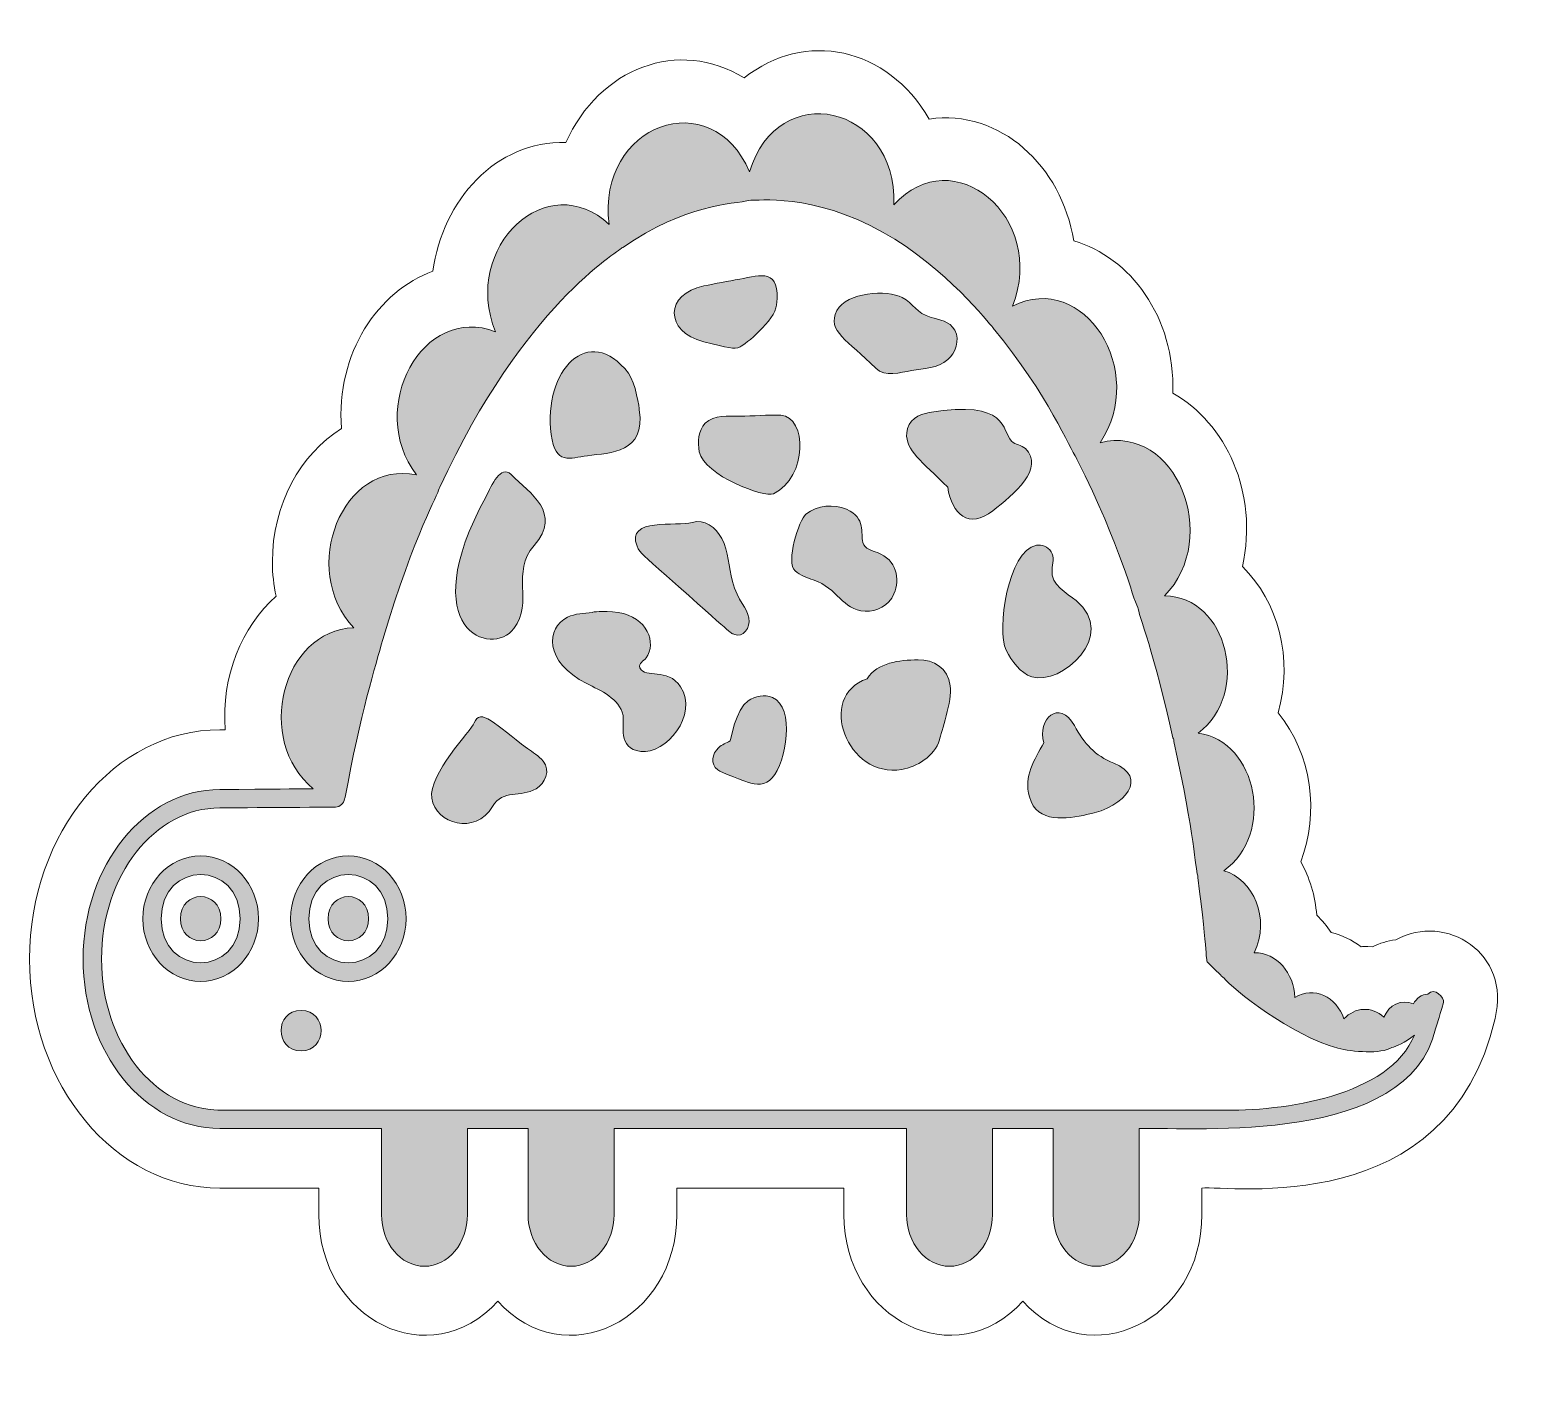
# Model space of a CAD drawing. Header units: inches. Extents: x 2.6 to 16, y -9.1 to -3.1.
# Drawn here: x 12.456 to 14.138, y -8.897 to -7.369 of the extents above; entities that cross this region are included whole.
import ezdxf

# ---------------------------------------------------------------- set-up
doc = ezdxf.new("R2010")
doc.units = ezdxf.units.IN
doc.header["$MEASUREMENT"] = 0
doc.layers.add('_U+0421_U+043B_U+043E_U+0439 1', color=7, linetype='Continuous')

msp = doc.modelspace()

# ---------------------------------------------------------------- hatches: boundary and pattern name
at = {"layer": '_U+0421_U+043B_U+043E_U+0439 1', "true_color": 0xffffff}
h = msp.add_hatch(color=7, dxfattribs=at)
h.dxf.hatch_style = 2
edge = h.paths.add_edge_path()
edge.add_spline(control_points=[(14.0435, -8.4637), (14.0365, -8.4639), (14.0304, -8.4684), (14.0272, -8.4749), (14.0134, -8.4687), (13.9993, -8.4763), (13.9935, -8.49), (13.9799, -8.4772), (13.9608, -8.4782), (13.9482, -8.4919), (13.9398, -8.4667), (13.9143, -8.4541), (13.8925, -8.4675), (13.8915, -8.4403), (13.8723, -8.4161), (13.8463, -8.4169), (13.8651, -8.3777), (13.8452, -8.3329), (13.8117, -8.3237), (13.8701, -8.2826), (13.8504, -8.1766), (13.7827, -8.1674), (13.8428, -8.1225), (13.816, -8.0117), (13.7447, -8.0117), (13.7446, -8.0117), (13.7446, -8.0117), (13.7445, -8.0117), (13.8093, -7.9448), (13.7577, -7.8159), (13.6713, -7.8377), (13.7259, -7.7565), (13.6528, -7.6414), (13.5719, -7.6827), (13.6113, -7.5814), (13.504, -7.4933), (13.4373, -7.5676), (13.4403, -7.4531), (13.3052, -7.4238), (13.2732, -7.5303), (13.2308, -7.4293), (13.0993, -7.4757), (13.1138, -7.59), (13.045, -7.5245), (12.9456, -7.6145), (12.9848, -7.7118), (12.9026, -7.6793), (12.8376, -7.7983), (12.895, -7.8742), (12.8109, -7.8568), (12.7612, -7.981), (12.8239, -8.0478), (12.7426, -8.0505), (12.7108, -8.1753), (12.7779, -8.2306), (12.7757, -8.2307), (12.7954, -8.2305), (12.6716, -8.2314), (12.5861, -8.2315), (12.5165, -8.3178), (12.5165, -8.4238), (12.5165, -8.5299), (12.5861, -8.6162), (12.6717, -8.6162), (12.6717, -8.6162), (12.7804, -8.6162), (12.7804, -8.6162), (12.7804, -8.6162), (12.8553, -8.6162), (12.8553, -8.6162), (12.8553, -8.6162), (12.8553, -8.7139), (12.8553, -8.7139), (12.8553, -8.7464), (12.8772, -8.7727), (12.9041, -8.7727), (12.9311, -8.7727), (12.953, -8.7464), (12.953, -8.7139), (12.953, -8.7139), (12.953, -8.6162), (12.953, -8.6162), (12.953, -8.6162), (13.0218, -8.6162), (13.0218, -8.6162), (13.0218, -8.6162), (13.0218, -8.7139), (13.0218, -8.7139), (13.0218, -8.7464), (13.0437, -8.7727), (13.0707, -8.7727), (13.0977, -8.7727), (13.1195, -8.7464), (13.1195, -8.7139), (13.1195, -8.7139), (13.1195, -8.6162), (13.1195, -8.6162), (13.1195, -8.6162), (13.4516, -8.6162), (13.4516, -8.6162), (13.4516, -8.6162), (13.4516, -8.7139), (13.4516, -8.7139), (13.4516, -8.7464), (13.4735, -8.7727), (13.5004, -8.7727), (13.5274, -8.7727), (13.5492, -8.7464), (13.5492, -8.7139), (13.5492, -8.7139), (13.5492, -8.6162), (13.5492, -8.6162), (13.5492, -8.6162), (13.6181, -8.6162), (13.6181, -8.6162), (13.6181, -8.6162), (13.6181, -8.7139), (13.6181, -8.7139), (13.6181, -8.7464), (13.64, -8.7727), (13.6669, -8.7727), (13.6939, -8.7727), (13.7158, -8.7464), (13.7158, -8.7139), (13.7158, -8.7139), (13.7158, -8.6162), (13.7158, -8.6162), (13.7821, -8.6148), (14.0213, -8.6356), (14.0524, -8.503), (14.0538, -8.4969), (14.0556, -8.4939), (14.0613, -8.4732), (14.0627, -8.468), (14.051, -8.4552), (14.0435, -8.4637)], knot_values=[0, 0, 0, 0, 0.013889, 0.013889, 0.013889, 0.027778, 0.027778, 0.027778, 0.041667, 0.041667, 0.041667, 0.055556, 0.055556, 0.055556, 0.069444, 0.069444, 0.069444, 0.083333, 0.083333, 0.083333, 0.097222, 0.097222, 0.097222, 0.111111, 0.111111, 0.111111, 0.125, 0.125, 0.125, 0.138889, 0.138889, 0.138889, 0.152778, 0.152778, 0.152778, 0.166667, 0.166667, 0.166667, 0.180556, 0.180556, 0.180556, 0.194444, 0.194444, 0.194444, 0.208333, 0.208333, 0.208333, 0.222222, 0.222222, 0.222222, 0.236111, 0.236111, 0.236111, 0.25, 0.25, 0.25, 0.263889, 0.263889, 0.263889, 0.277778, 0.277778, 0.277778, 0.291667, 0.291667, 0.291667, 0.305556, 0.305556, 0.305556, 0.319444, 0.319444, 0.319444, 0.333333, 0.333333, 0.333333, 0.347222, 0.347222, 0.347222, 0.361111, 0.361111, 0.361111, 0.375, 0.375, 0.375, 0.388889, 0.388889, 0.388889, 0.402778, 0.402778, 0.402778, 0.416667, 0.416667, 0.416667, 0.430556, 0.430556, 0.430556, 0.444444, 0.444444, 0.444444, 0.458333, 0.458333, 0.458333, 0.472222, 0.472222, 0.472222, 0.486111, 0.486111, 0.486111, 0.5, 0.5, 0.5, 0.513889, 0.513889, 0.513889, 0.527778, 0.527778, 0.527778, 0.541667, 0.541667, 0.541667, 0.555556, 0.555556, 0.555556, 0.569444, 0.569444, 0.569444, 0.583333, 0.583333, 0.583333, 0.597222, 0.597222, 0.597222, 0.611111, 0.611111, 0.611111, 0.625, 0.625, 0.625, 0.625], degree=3, periodic=0)
edge.add_line((14.0435, -8.4637), (14.0435, -8.4637))
edge = h.paths.add_edge_path()
edge.add_spline(control_points=[(13.8073, -8.5954), (12.5738, -8.5953), (12.6703, -8.5953), (12.6717, -8.5953), (12.5976, -8.5953), (12.5374, -8.5184), (12.5374, -8.4238), (12.5374, -8.3292), (12.5976, -8.2523), (12.6717, -8.2523), (12.6731, -8.2523), (12.8046, -8.2515), (12.8032, -8.2513), (12.8085, -8.2513), (12.8127, -8.2472), (12.8133, -8.2421), (12.8136, -8.2415), (12.814, -8.2409), (12.8141, -8.2402), (12.8312, -8.1457), (12.8488, -8.0906), (12.8567, -8.0612), (12.8567, -8.0612), (12.8567, -8.0612), (12.8567, -8.0612), (12.8944, -7.9358), (12.9195, -7.8984), (12.9207, -7.8895), (12.921, -7.889), (12.9214, -7.8887), (12.9216, -7.8882), (13.0171, -7.6814), (13.124, -7.6214), (13.1282, -7.6165), (13.1285, -7.6163), (13.129, -7.6164), (13.1293, -7.6161), (13.2013, -7.5664), (13.252, -7.5672), (13.2748, -7.5624), (13.2811, -7.5631), (13.3445, -7.5537), (13.4251, -7.5989), (13.4971, -7.6393), (13.5452, -7.7028), (13.5496, -7.7068), (13.5497, -7.7071), (13.5498, -7.7074), (13.55, -7.7076), (13.6137, -7.7852), (13.6367, -7.8442), (13.6447, -7.8553), (13.6448, -7.8559), (13.6449, -7.8565), (13.6452, -7.857), (13.6962, -7.9581), (13.708, -8.0135), (13.7141, -8.0248), (13.7148, -8.0311), (13.7332, -8.0786), (13.7541, -8.1727), (13.7543, -8.1734), (13.7547, -8.1741), (13.7551, -8.1747), (13.755, -8.1754), (13.755, -8.1761), (13.7551, -8.1768), (13.7794, -8.2865), (13.779, -8.3197), (13.7823, -8.3293), (13.7822, -8.3299), (13.7821, -8.3305), (13.7822, -8.3312), (13.7945, -8.4223), (13.7902, -8.4243), (13.7943, -8.4286), (13.8098, -8.4434), (13.8093, -8.4438), (13.812, -8.4453), (13.8207, -8.4573), (13.8893, -8.5113), (13.9412, -8.525), (13.9581, -8.5294), (13.99, -8.532), (14.0028, -8.5243), (14.0068, -8.5236), (14.0179, -8.5186), (14.0282, -8.5102), (14.0005, -8.5793), (13.8801, -8.5973), (13.8073, -8.5954)], knot_values=[0, 0, 0, 0, 0.013889, 0.013889, 0.013889, 0.027778, 0.027778, 0.027778, 0.041667, 0.041667, 0.041667, 0.055556, 0.055556, 0.055556, 0.069444, 0.069444, 0.069444, 0.083333, 0.083333, 0.083333, 0.097222, 0.097222, 0.097222, 0.111111, 0.111111, 0.111111, 0.125, 0.125, 0.125, 0.138889, 0.138889, 0.138889, 0.152778, 0.152778, 0.152778, 0.166667, 0.166667, 0.166667, 0.180556, 0.180556, 0.180556, 0.194444, 0.194444, 0.194444, 0.208333, 0.208333, 0.208333, 0.222222, 0.222222, 0.222222, 0.236111, 0.236111, 0.236111, 0.25, 0.25, 0.25, 0.263889, 0.263889, 0.263889, 0.277778, 0.277778, 0.277778, 0.291667, 0.291667, 0.291667, 0.305556, 0.305556, 0.305556, 0.319444, 0.319444, 0.319444, 0.333333, 0.333333, 0.333333, 0.347222, 0.347222, 0.347222, 0.361111, 0.361111, 0.361111, 0.375, 0.375, 0.375, 0.388889, 0.388889, 0.388889, 0.402778, 0.402778, 0.402778, 0.416667, 0.416667, 0.416667, 0.416667], degree=3, periodic=0)
edge.add_line((13.8073, -8.5954), (13.8073, -8.5954))
edge = h.paths.add_edge_path()
edge.add_spline(control_points=[(12.8406, -8.3781), (12.8406, -8.4114), (12.7947, -8.4114), (12.7947, -8.3781), (12.7947, -8.3447), (12.8406, -8.3447), (12.8406, -8.3781)], knot_values=[0, 0, 0, 0, 0.013889, 0.013889, 0.013889, 0.027778, 0.027778, 0.027778, 0.027778], degree=3, periodic=0)
edge.add_line((12.8406, -8.3781), (12.8406, -8.3781))
edge = h.paths.add_edge_path()
edge.add_spline(control_points=[(12.764, -8.5281), (12.7338, -8.5281), (12.7337, -8.4823), (12.764, -8.4823), (12.7943, -8.4823), (12.7944, -8.5281), (12.764, -8.5281)], knot_values=[0, 0, 0, 0, 0.013889, 0.013889, 0.013889, 0.027778, 0.027778, 0.027778, 0.027778], degree=3, periodic=0)
edge.add_line((12.764, -8.5281), (12.764, -8.5281))
edge = h.paths.add_edge_path()
edge.add_spline(control_points=[(12.8176, -8.3068), (12.7814, -8.3068), (12.752, -8.3388), (12.752, -8.3781), (12.752, -8.4173), (12.7814, -8.4493), (12.8176, -8.4493), (12.8539, -8.4493), (12.8833, -8.4173), (12.8833, -8.3781), (12.8833, -8.3388), (12.8539, -8.3068), (12.8176, -8.3068)], knot_values=[0, 0, 0, 0, 0.013889, 0.013889, 0.013889, 0.027778, 0.027778, 0.027778, 0.041667, 0.041667, 0.041667, 0.055556, 0.055556, 0.055556, 0.055556], degree=3, periodic=0)
edge.add_line((12.8176, -8.3068), (12.8176, -8.3068))
edge = h.paths.add_edge_path()
edge.add_spline(control_points=[(12.7728, -8.3781), (12.7728, -8.3114), (12.8625, -8.3114), (12.8625, -8.3781), (12.8625, -8.4447), (12.7728, -8.4447), (12.7728, -8.3781)], knot_values=[0, 0, 0, 0, 0.013889, 0.013889, 0.013889, 0.027778, 0.027778, 0.027778, 0.027778], degree=3, periodic=0)
edge.add_line((12.7728, -8.3781), (12.7728, -8.3781))
edge = h.paths.add_edge_path()
edge.add_spline(control_points=[(12.65, -8.3068), (12.6138, -8.3068), (12.5843, -8.3388), (12.5843, -8.3781), (12.5843, -8.4173), (12.6138, -8.4493), (12.65, -8.4493), (12.6862, -8.4493), (12.7157, -8.4173), (12.7157, -8.3781), (12.7157, -8.3388), (12.6862, -8.3068), (12.65, -8.3068)], knot_values=[0, 0, 0, 0, 0.013889, 0.013889, 0.013889, 0.027778, 0.027778, 0.027778, 0.041667, 0.041667, 0.041667, 0.055556, 0.055556, 0.055556, 0.055556], degree=3, periodic=0)
edge.add_line((12.65, -8.3068), (12.65, -8.3068))
edge = h.paths.add_edge_path()
edge.add_spline(control_points=[(12.6051, -8.3781), (12.6051, -8.3114), (12.6949, -8.3114), (12.6949, -8.3781), (12.6949, -8.4447), (12.6051, -8.4447), (12.6051, -8.3781)], knot_values=[0, 0, 0, 0, 0.013889, 0.013889, 0.013889, 0.027778, 0.027778, 0.027778, 0.027778], degree=3, periodic=0)
edge.add_line((12.6051, -8.3781), (12.6051, -8.3781))
edge = h.paths.add_edge_path()
edge.add_spline(control_points=[(12.6729, -8.3781), (12.6729, -8.4114), (12.6271, -8.4114), (12.6271, -8.3781), (12.6271, -8.3447), (12.6729, -8.3447), (12.6729, -8.3781)], knot_values=[0, 0, 0, 0, 0.013889, 0.013889, 0.013889, 0.027778, 0.027778, 0.027778, 0.027778], degree=3, periodic=0)
edge.add_line((12.6729, -8.3781), (12.6729, -8.3781))
edge = h.paths.add_edge_path()
edge.add_spline(control_points=[(13.4044, -8.029), (13.378, -8.0275), (13.3742, -8.0031), (13.3455, -7.9934), (13.3382, -7.9909), (13.3309, -7.9884), (13.3249, -7.9832), (13.3141, -7.9741), (13.3295, -7.9251), (13.3373, -7.9189), (13.3501, -7.9088), (13.369, -7.9069), (13.3835, -7.9133), (13.4058, -7.9233), (13.3991, -7.9403), (13.402, -7.9509), (13.4041, -7.9585), (13.4124, -7.9601), (13.4184, -7.9624), (13.4404, -7.9708), (13.4446, -7.9921), (13.4372, -8.0093), (13.4314, -8.0229), (13.4176, -8.0297), (13.4044, -8.029)], knot_values=[0, 0, 0, 0, 0.013889, 0.013889, 0.013889, 0.027778, 0.027778, 0.027778, 0.041667, 0.041667, 0.041667, 0.055556, 0.055556, 0.055556, 0.069444, 0.069444, 0.069444, 0.083333, 0.083333, 0.083333, 0.097222, 0.097222, 0.097222, 0.111111, 0.111111, 0.111111, 0.111111], degree=3, periodic=0)
edge.add_line((13.4044, -8.029), (13.4044, -8.029))
edge = h.paths.add_edge_path()
edge.add_spline(control_points=[(13.5012, -8.1138), (13.5036, -8.1304), (13.4909, -8.1671), (13.4888, -8.1751), (13.4838, -8.1939), (13.4624, -8.2059), (13.4462, -8.2087), (13.384, -8.2193), (13.3487, -8.1256), (13.4068, -8.1056), (13.4185, -8.0872), (13.4432, -8.0845), (13.4647, -8.0842), (13.4825, -8.084), (13.4983, -8.0932), (13.5012, -8.1138)], knot_values=[0, 0, 0, 0, 0.013889, 0.013889, 0.013889, 0.027778, 0.027778, 0.027778, 0.041667, 0.041667, 0.041667, 0.055556, 0.055556, 0.055556, 0.069444, 0.069444, 0.069444, 0.069444], degree=3, periodic=0)
edge.add_line((13.5012, -8.1138), (13.5012, -8.1138))
edge = h.paths.add_edge_path()
edge.add_spline(control_points=[(13.5938, -8.1034), (13.5806, -8.0992), (13.5712, -8.0861), (13.5647, -8.0733), (13.5535, -8.0511), (13.5666, -7.9598), (13.5991, -7.9542), (13.6052, -7.9531), (13.6122, -7.9555), (13.6157, -7.9614), (13.6195, -7.9678), (13.6175, -7.9748), (13.6168, -7.9819), (13.6152, -7.9995), (13.6336, -8.0083), (13.6442, -8.017), (13.6919, -8.0561), (13.6271, -8.1141), (13.5938, -8.1034)], knot_values=[0, 0, 0, 0, 0.013889, 0.013889, 0.013889, 0.027778, 0.027778, 0.027778, 0.041667, 0.041667, 0.041667, 0.055556, 0.055556, 0.055556, 0.069444, 0.069444, 0.069444, 0.083333, 0.083333, 0.083333, 0.083333], degree=3, periodic=0)
edge.add_line((13.5938, -8.1034), (13.5938, -8.1034))
edge = h.paths.add_edge_path()
edge.add_spline(control_points=[(13.5496, -7.915), (13.5225, -7.9362), (13.5031, -7.9192), (13.4983, -7.8881), (13.4684, -7.8585), (13.4505, -7.8466), (13.4517, -7.8266), (13.4526, -7.8116), (13.4657, -7.8055), (13.4774, -7.8035), (13.5678, -7.7883), (13.5594, -7.8242), (13.5707, -7.8358), (13.5751, -7.8403), (13.5819, -7.84), (13.5865, -7.8444), (13.6092, -7.8663), (13.5732, -7.8966), (13.5496, -7.915)], knot_values=[0, 0, 0, 0, 0.013889, 0.013889, 0.013889, 0.027778, 0.027778, 0.027778, 0.041667, 0.041667, 0.041667, 0.055556, 0.055556, 0.055556, 0.069444, 0.069444, 0.069444, 0.083333, 0.083333, 0.083333, 0.083333], degree=3, periodic=0)
edge.add_line((13.5496, -7.915), (13.5496, -7.915))
edge = h.paths.add_edge_path()
edge.add_spline(control_points=[(13.2621, -7.8077), (13.2776, -7.8073), (13.2933, -7.8059), (13.3088, -7.8066), (13.3387, -7.8079), (13.3396, -7.8768), (13.3006, -7.8956), (13.2902, -7.9006), (13.222, -7.875), (13.2162, -7.848), (13.2139, -7.837), (13.215, -7.8237), (13.2229, -7.8156), (13.2329, -7.8055), (13.2497, -7.808), (13.2621, -7.8077)], knot_values=[0, 0, 0, 0, 0.013889, 0.013889, 0.013889, 0.027778, 0.027778, 0.027778, 0.041667, 0.041667, 0.041667, 0.055556, 0.055556, 0.055556, 0.069444, 0.069444, 0.069444, 0.069444], degree=3, periodic=0)
edge.add_line((13.2621, -7.8077), (13.2621, -7.8077))
edge = h.paths.add_edge_path()
edge.add_spline(control_points=[(13.3725, -7.6877), (13.3833, -7.6666), (13.4298, -7.6639), (13.4467, -7.6729), (13.4597, -7.6798), (13.4626, -7.6909), (13.4794, -7.6954), (13.4891, -7.698), (13.5006, -7.6995), (13.5063, -7.7099), (13.5125, -7.7213), (13.5072, -7.7359), (13.4983, -7.7434), (13.487, -7.7532), (13.4709, -7.7537), (13.4572, -7.7558), (13.4445, -7.7577), (13.4272, -7.7638), (13.4165, -7.753), (13.385, -7.721), (13.3605, -7.7114), (13.3725, -7.6877)], knot_values=[0, 0, 0, 0, 0.013889, 0.013889, 0.013889, 0.027778, 0.027778, 0.027778, 0.041667, 0.041667, 0.041667, 0.055556, 0.055556, 0.055556, 0.069444, 0.069444, 0.069444, 0.083333, 0.083333, 0.083333, 0.097222, 0.097222, 0.097222, 0.097222], degree=3, periodic=0)
edge.add_line((13.3725, -7.6877), (13.3725, -7.6877))
edge = h.paths.add_edge_path()
edge.add_spline(control_points=[(13.2212, -7.6597), (13.2348, -7.6569), (13.2485, -7.6545), (13.2621, -7.652), (13.2862, -7.6474), (13.3087, -7.6391), (13.304, -7.6814), (13.3021, -7.6986), (13.2682, -7.7266), (13.2625, -7.729), (13.2555, -7.7319), (13.2494, -7.7301), (13.2215, -7.7231), (13.1756, -7.7116), (13.1777, -7.6684), (13.2212, -7.6597)], knot_values=[0, 0, 0, 0, 0.013889, 0.013889, 0.013889, 0.027778, 0.027778, 0.027778, 0.041667, 0.041667, 0.041667, 0.055556, 0.055556, 0.055556, 0.069444, 0.069444, 0.069444, 0.069444], degree=3, periodic=0)
edge.add_line((13.2212, -7.6597), (13.2212, -7.6597))
edge = h.paths.add_edge_path()
edge.add_spline(control_points=[(13.0481, -7.8285), (13.0386, -7.7555), (13.0911, -7.7005), (13.1357, -7.7587), (13.1437, -7.7692), (13.1485, -7.7997), (13.1481, -7.8005), (13.1553, -7.8493), (13.1155, -7.849), (13.0892, -7.8525), (13.0691, -7.8552), (13.0527, -7.8633), (13.0481, -7.8285)], knot_values=[0, 0, 0, 0, 0.013889, 0.013889, 0.013889, 0.027778, 0.027778, 0.027778, 0.041667, 0.041667, 0.041667, 0.055556, 0.055556, 0.055556, 0.055556], degree=3, periodic=0)
edge.add_line((13.0481, -7.8285), (13.0481, -7.8285))
edge = h.paths.add_edge_path()
edge.add_spline(control_points=[(12.9741, -7.8986), (12.9806, -7.8865), (12.9906, -7.8619), (13.0026, -7.8738), (13.0244, -7.8954), (13.0606, -7.9174), (13.0287, -7.9543), (13.0018, -7.9854), (13.0285, -8.0179), (13.0055, -8.0488), (12.9812, -8.0816), (12.8906, -8.0518), (12.9741, -7.8986)], knot_values=[0, 0, 0, 0, 0.013889, 0.013889, 0.013889, 0.027778, 0.027778, 0.027778, 0.041667, 0.041667, 0.041667, 0.055556, 0.055556, 0.055556, 0.055556], degree=3, periodic=0)
edge.add_line((12.9741, -7.8986), (12.9741, -7.8986))
edge = h.paths.add_edge_path()
edge.add_spline(control_points=[(13.6564, -8.2599), (13.6337, -8.2644), (13.5998, -8.2711), (13.591, -8.2397), (13.5844, -8.2165), (13.597, -8.1976), (13.6074, -8.1783), (13.5996, -8.1517), (13.6251, -8.1281), (13.6421, -8.1589), (13.6533, -8.1792), (13.6653, -8.1929), (13.687, -8.2016), (13.7258, -8.2172), (13.702, -8.2509), (13.6564, -8.2599)], knot_values=[0, 0, 0, 0, 0.013889, 0.013889, 0.013889, 0.027778, 0.027778, 0.027778, 0.041667, 0.041667, 0.041667, 0.055556, 0.055556, 0.055556, 0.069444, 0.069444, 0.069444, 0.069444], degree=3, periodic=0)
edge.add_line((13.6564, -8.2599), (13.6564, -8.2599))
edge = h.paths.add_edge_path()
edge.add_spline(control_points=[(13.2991, -8.2183), (13.2911, -8.2269), (13.281, -8.2268), (13.2709, -8.2231), (13.2695, -8.2226), (13.241, -8.2121), (13.2372, -8.2092), (13.2284, -8.2025), (13.2307, -8.1908), (13.2381, -8.184), (13.2421, -8.1804), (13.2467, -8.1787), (13.2512, -8.1762), (13.2518, -8.1759), (13.2574, -8.1402), (13.2717, -8.1307), (13.2798, -8.1253), (13.2903, -8.1231), (13.2993, -8.1269), (13.3253, -8.1378), (13.3152, -8.2006), (13.2991, -8.2183)], knot_values=[0, 0, 0, 0, 0.013889, 0.013889, 0.013889, 0.027778, 0.027778, 0.027778, 0.041667, 0.041667, 0.041667, 0.055556, 0.055556, 0.055556, 0.069444, 0.069444, 0.069444, 0.083333, 0.083333, 0.083333, 0.097222, 0.097222, 0.097222, 0.097222], degree=3, periodic=0)
edge.add_line((13.2991, -8.2183), (13.2991, -8.2183))
edge = h.paths.add_edge_path()
edge.add_spline(control_points=[(13.0389, -8.1992), (13.0478, -8.21), (13.0411, -8.2246), (13.0308, -8.2306), (13.0129, -8.241), (12.9935, -8.2307), (12.9815, -8.2506), (12.9617, -8.2837), (12.9171, -8.2704), (12.9125, -8.2414), (12.9081, -8.2144), (12.9577, -8.1641), (12.9606, -8.1559), (12.9673, -8.1377), (12.9847, -8.1577), (13.021, -8.1848), (13.0269, -8.1892), (13.0341, -8.1933), (13.0389, -8.1992)], knot_values=[0, 0, 0, 0, 0.013889, 0.013889, 0.013889, 0.027778, 0.027778, 0.027778, 0.041667, 0.041667, 0.041667, 0.055556, 0.055556, 0.055556, 0.069444, 0.069444, 0.069444, 0.083333, 0.083333, 0.083333, 0.083333], degree=3, periodic=0)
edge.add_line((13.0389, -8.1992), (13.0389, -8.1992))
edge = h.paths.add_edge_path()
edge.add_spline(control_points=[(13.1791, -7.9889), (13.1534, -7.9661), (13.1487, -7.9632), (13.1456, -7.9553), (13.1325, -7.9216), (13.1909, -7.9336), (13.2082, -7.9281), (13.2218, -7.9238), (13.2352, -7.9338), (13.2417, -7.9464), (13.2495, -7.9614), (13.2493, -7.9789), (13.2538, -7.9951), (13.26, -8.0178), (13.2706, -8.0254), (13.2726, -8.0367), (13.2746, -8.048), (13.2662, -8.0594), (13.2555, -8.0551), (13.2506, -8.0532), (13.2562, -8.0572), (13.1791, -7.9889)], knot_values=[0, 0, 0, 0, 0.013889, 0.013889, 0.013889, 0.027778, 0.027778, 0.027778, 0.041667, 0.041667, 0.041667, 0.055556, 0.055556, 0.055556, 0.069444, 0.069444, 0.069444, 0.083333, 0.083333, 0.083333, 0.097222, 0.097222, 0.097222, 0.097222], degree=3, periodic=0)
edge.add_line((13.1791, -7.9889), (13.1791, -7.9889))
edge = h.paths.add_edge_path()
edge.add_spline(control_points=[(13.195, -8.1149), (13.2159, -8.1465), (13.1779, -8.1917), (13.1497, -8.1882), (13.1228, -8.185), (13.1315, -8.1571), (13.1296, -8.1473), (13.126, -8.128), (13.1038, -8.1191), (13.0884, -8.1112), (13.0399, -8.0865), (13.0418, -8.0478), (13.0667, -8.0358), (13.0755, -8.0316), (13.0852, -8.0314), (13.0947, -8.0303), (13.0956, -8.0298), (13.1052, -8.0284), (13.1242, -8.0304), (13.1574, -8.0355), (13.168, -8.0653), (13.1558, -8.082), (13.1532, -8.0855), (13.1465, -8.0884), (13.1488, -8.0933), (13.1549, -8.1064), (13.1798, -8.092), (13.195, -8.1149)], knot_values=[0, 0, 0, 0, 0.013889, 0.013889, 0.013889, 0.027778, 0.027778, 0.027778, 0.041667, 0.041667, 0.041667, 0.055556, 0.055556, 0.055556, 0.069444, 0.069444, 0.069444, 0.083333, 0.083333, 0.083333, 0.097222, 0.097222, 0.097222, 0.111111, 0.111111, 0.111111, 0.125, 0.125, 0.125, 0.125], degree=3, periodic=0)
edge.add_line((13.195, -8.1149), (13.195, -8.1149))

# ---------------------------------------------------------------- linework, layer by layer
at = {"layer": '_U+0421_U+043B_U+043E_U+0439 1', "color": 1, "lineweight": 9, "true_color": 0xff0000}
msp.add_open_spline([(14.007, -8.4021), (13.9977, -8.4032), (13.9889, -8.406), (13.9806, -8.4101), (13.9722, -8.4093), (13.9693, -8.4098), (13.9677, -8.4099), (13.9575, -8.4023), (13.9461, -8.3968), (13.9338, -8.3937), (13.9289, -8.3865), (13.9234, -8.3799), (13.9173, -8.3742), (13.9156, -8.352), (13.9093, -8.3314), (13.8993, -8.3136), (13.9203, -8.2578), (13.9119, -8.1914), (13.8735, -8.1445), (13.891, -8.083), (13.8736, -8.0183), (13.833, -7.9782), (13.8515, -7.8943), (13.8141, -7.8153), (13.7539, -7.7814), (13.7568, -7.6946), (13.705, -7.6269), (13.6415, -7.6085), (13.6275, -7.5235), (13.5582, -7.4586), (13.4771, -7.4702), (13.4304, -7.3883), (13.3354, -7.3687), (13.2673, -7.4236), (13.1929, -7.3776), (13.1024, -7.4122), (13.0647, -7.497), (12.9854, -7.4946), (12.9243, -7.5623), (12.9138, -7.6431), (12.8517, -7.6654), (12.8035, -7.7355), (12.8099, -7.8217), (12.7632, -7.8507), (12.7314, -7.9076), (12.7314, -7.973), (12.7314, -7.9864), (12.7331, -7.9994), (12.7357, -8.0121), (12.6966, -8.0468), (12.6732, -8.1027), (12.6779, -8.1636), (12.6779, -8.1636), (12.6717, -8.1636), (12.6717, -8.1636), (12.5526, -8.1636), (12.4558, -8.2803), (12.4558, -8.4238), (12.4558, -8.5673), (12.5526, -8.684), (12.6717, -8.684), (12.6717, -8.684), (12.7804, -8.684), (12.7804, -8.684), (12.7804, -8.684), (12.7841, -8.684), (12.7841, -8.684), (12.7841, -8.684), (12.7841, -8.7139), (12.7841, -8.7139), (12.7841, -8.8338), (12.9111, -8.8966), (12.9874, -8.8124), (13.0637, -8.8966), (13.1907, -8.8338), (13.1907, -8.7139), (13.1907, -8.7139), (13.1907, -8.684), (13.1907, -8.684), (13.1907, -8.684), (13.3805, -8.684), (13.3805, -8.684), (13.3805, -8.684), (13.3805, -8.7139), (13.3805, -8.7139), (13.3805, -8.8341), (13.5075, -8.8964), (13.5837, -8.8124), (13.6598, -8.8964), (13.787, -8.834), (13.787, -8.7139), (13.787, -8.7139), (13.787, -8.684), (13.787, -8.684), (13.8173, -8.6807), (14.0676, -8.7213), (14.1198, -8.4913), (14.1384, -8.4179), (14.0643, -8.3704), (14.007, -8.4021)], degree=3, knots=[0, 0, 0, 0, 1, 1, 1, 2, 2, 2, 3, 3, 3, 4, 4, 4, 5, 5, 5, 6, 6, 6, 7, 7, 7, 8, 8, 8, 9, 9, 9, 10, 10, 10, 11, 11, 11, 12, 12, 12, 13, 13, 13, 14, 14, 14, 15, 15, 15, 16, 16, 16, 17, 17, 17, 18, 18, 18, 19, 19, 19, 20, 20, 20, 21, 21, 21, 22, 22, 22, 23, 23, 23, 24, 24, 24, 25, 25, 25, 26, 26, 26, 27, 27, 27, 28, 28, 28, 29, 29, 29, 30, 30, 30, 31, 31, 31, 32, 32, 32, 33, 33, 33, 33], dxfattribs=at)
at = {"layer": '_U+0421_U+043B_U+043E_U+0439 1', "lineweight": 0}
for points, knots in [([(14.0435, -8.4637), (14.0365, -8.4639), (14.0304, -8.4684), (14.0272, -8.4749), (14.0134, -8.4687), (13.9993, -8.4763), (13.9935, -8.49), (13.9799, -8.4772), (13.9608, -8.4782), (13.9482, -8.4919), (13.9398, -8.4667), (13.9143, -8.4541), (13.8925, -8.4675), (13.8915, -8.4403), (13.8723, -8.4161), (13.8463, -8.4169), (13.8651, -8.3777), (13.8452, -8.3329), (13.8117, -8.3237), (13.8701, -8.2826), (13.8504, -8.1766), (13.7827, -8.1674), (13.8428, -8.1225), (13.816, -8.0117), (13.7447, -8.0117), (13.7446, -8.0117), (13.7446, -8.0117), (13.7445, -8.0117), (13.8093, -7.9448), (13.7577, -7.8159), (13.6713, -7.8377), (13.7259, -7.7565), (13.6528, -7.6414), (13.5719, -7.6827), (13.6113, -7.5814), (13.504, -7.4933), (13.4373, -7.5676), (13.4403, -7.4531), (13.3052, -7.4238), (13.2732, -7.5303), (13.2308, -7.4293), (13.0993, -7.4757), (13.1138, -7.59), (13.045, -7.5245), (12.9456, -7.6145), (12.9848, -7.7118), (12.9026, -7.6793), (12.8376, -7.7983), (12.895, -7.8742), (12.8109, -7.8568), (12.7612, -7.981), (12.8239, -8.0478), (12.7426, -8.0505), (12.7108, -8.1753), (12.7779, -8.2306), (12.7757, -8.2307), (12.7954, -8.2305), (12.6716, -8.2314), (12.5861, -8.2315), (12.5165, -8.3178), (12.5165, -8.4238), (12.5165, -8.5299), (12.5861, -8.6162), (12.6717, -8.6162), (12.6717, -8.6162), (12.7804, -8.6162), (12.7804, -8.6162), (12.7804, -8.6162), (12.8553, -8.6162), (12.8553, -8.6162), (12.8553, -8.6162), (12.8553, -8.7139), (12.8553, -8.7139), (12.8553, -8.7464), (12.8772, -8.7727), (12.9041, -8.7727), (12.9311, -8.7727), (12.953, -8.7464), (12.953, -8.7139), (12.953, -8.7139), (12.953, -8.6162), (12.953, -8.6162), (12.953, -8.6162), (13.0218, -8.6162), (13.0218, -8.6162), (13.0218, -8.6162), (13.0218, -8.7139), (13.0218, -8.7139), (13.0218, -8.7464), (13.0437, -8.7727), (13.0707, -8.7727), (13.0977, -8.7727), (13.1195, -8.7464), (13.1195, -8.7139), (13.1195, -8.7139), (13.1195, -8.6162), (13.1195, -8.6162), (13.1195, -8.6162), (13.4516, -8.6162), (13.4516, -8.6162), (13.4516, -8.6162), (13.4516, -8.7139), (13.4516, -8.7139), (13.4516, -8.7464), (13.4735, -8.7727), (13.5004, -8.7727), (13.5274, -8.7727), (13.5492, -8.7464), (13.5492, -8.7139), (13.5492, -8.7139), (13.5492, -8.6162), (13.5492, -8.6162), (13.5492, -8.6162), (13.6181, -8.6162), (13.6181, -8.6162), (13.6181, -8.6162), (13.6181, -8.7139), (13.6181, -8.7139), (13.6181, -8.7464), (13.64, -8.7727), (13.6669, -8.7727), (13.6939, -8.7727), (13.7158, -8.7464), (13.7158, -8.7139), (13.7158, -8.7139), (13.7158, -8.6162), (13.7158, -8.6162), (13.7821, -8.6148), (14.0213, -8.6356), (14.0524, -8.503), (14.0538, -8.4969), (14.0556, -8.4939), (14.0613, -8.4732), (14.0627, -8.468), (14.051, -8.4552), (14.0435, -8.4637)], [0, 0, 0, 0, 1, 1, 1, 2, 2, 2, 3, 3, 3, 4, 4, 4, 5, 5, 5, 6, 6, 6, 7, 7, 7, 8, 8, 8, 9, 9, 9, 10, 10, 10, 11, 11, 11, 12, 12, 12, 13, 13, 13, 14, 14, 14, 15, 15, 15, 16, 16, 16, 17, 17, 17, 18, 18, 18, 19, 19, 19, 20, 20, 20, 21, 21, 21, 22, 22, 22, 23, 23, 23, 24, 24, 24, 25, 25, 25, 26, 26, 26, 27, 27, 27, 28, 28, 28, 29, 29, 29, 30, 30, 30, 31, 31, 31, 32, 32, 32, 33, 33, 33, 34, 34, 34, 35, 35, 35, 36, 36, 36, 37, 37, 37, 38, 38, 38, 39, 39, 39, 40, 40, 40, 41, 41, 41, 42, 42, 42, 43, 43, 43, 44, 44, 44, 45, 45, 45, 45]), ([(13.8073, -8.5954), (12.5738, -8.5953), (12.6703, -8.5953), (12.6717, -8.5953), (12.5976, -8.5953), (12.5374, -8.5184), (12.5374, -8.4238), (12.5374, -8.3292), (12.5976, -8.2523), (12.6717, -8.2523), (12.6731, -8.2523), (12.8046, -8.2515), (12.8032, -8.2513), (12.8085, -8.2513), (12.8127, -8.2472), (12.8133, -8.2421), (12.8136, -8.2415), (12.814, -8.2409), (12.8141, -8.2402), (12.8312, -8.1457), (12.8488, -8.0906), (12.8567, -8.0612), (12.8567, -8.0612), (12.8567, -8.0612), (12.8567, -8.0612), (12.8944, -7.9358), (12.9195, -7.8984), (12.9207, -7.8895), (12.921, -7.889), (12.9214, -7.8887), (12.9216, -7.8882), (13.0171, -7.6814), (13.124, -7.6214), (13.1282, -7.6165), (13.1285, -7.6163), (13.129, -7.6164), (13.1293, -7.6161), (13.2013, -7.5664), (13.252, -7.5672), (13.2748, -7.5624), (13.2811, -7.5631), (13.3445, -7.5537), (13.4251, -7.5989), (13.4971, -7.6393), (13.5452, -7.7028), (13.5496, -7.7068), (13.5497, -7.7071), (13.5498, -7.7074), (13.55, -7.7076), (13.6137, -7.7852), (13.6367, -7.8442), (13.6447, -7.8553), (13.6448, -7.8559), (13.6449, -7.8565), (13.6452, -7.857), (13.6962, -7.9581), (13.708, -8.0135), (13.7141, -8.0248), (13.7148, -8.0311), (13.7332, -8.0786), (13.7541, -8.1727), (13.7543, -8.1734), (13.7547, -8.1741), (13.7551, -8.1747), (13.755, -8.1754), (13.755, -8.1761), (13.7551, -8.1768), (13.7794, -8.2865), (13.779, -8.3197), (13.7823, -8.3293), (13.7822, -8.3299), (13.7821, -8.3305), (13.7822, -8.3312), (13.7945, -8.4223), (13.7902, -8.4243), (13.7943, -8.4286), (13.8098, -8.4434), (13.8093, -8.4438), (13.812, -8.4453), (13.8207, -8.4573), (13.8893, -8.5113), (13.9412, -8.525), (13.9581, -8.5294), (13.99, -8.532), (14.0028, -8.5243), (14.0068, -8.5236), (14.0179, -8.5186), (14.0282, -8.5102), (14.0005, -8.5793), (13.8801, -8.5973), (13.8073, -8.5954)], [0, 0, 0, 0, 1, 1, 1, 2, 2, 2, 3, 3, 3, 4, 4, 4, 5, 5, 5, 6, 6, 6, 7, 7, 7, 8, 8, 8, 9, 9, 9, 10, 10, 10, 11, 11, 11, 12, 12, 12, 13, 13, 13, 14, 14, 14, 15, 15, 15, 16, 16, 16, 17, 17, 17, 18, 18, 18, 19, 19, 19, 20, 20, 20, 21, 21, 21, 22, 22, 22, 23, 23, 23, 24, 24, 24, 25, 25, 25, 26, 26, 26, 27, 27, 27, 28, 28, 28, 29, 29, 29, 30, 30, 30, 30]), ([(13.2212, -7.6597), (13.2348, -7.6569), (13.2485, -7.6545), (13.2621, -7.652), (13.2862, -7.6474), (13.3087, -7.6391), (13.304, -7.6814), (13.3021, -7.6986), (13.2682, -7.7266), (13.2625, -7.729), (13.2555, -7.7319), (13.2494, -7.7301), (13.2215, -7.7231), (13.1756, -7.7116), (13.1777, -7.6684), (13.2212, -7.6597)], [0, 0, 0, 0, 1, 1, 1, 2, 2, 2, 3, 3, 3, 4, 4, 4, 5, 5, 5, 5]), ([(13.3725, -7.6877), (13.3833, -7.6666), (13.4298, -7.6639), (13.4467, -7.6729), (13.4597, -7.6798), (13.4626, -7.6909), (13.4794, -7.6954), (13.4891, -7.698), (13.5006, -7.6995), (13.5063, -7.7099), (13.5125, -7.7213), (13.5072, -7.7359), (13.4983, -7.7434), (13.487, -7.7532), (13.4709, -7.7537), (13.4572, -7.7558), (13.4445, -7.7577), (13.4272, -7.7638), (13.4165, -7.753), (13.385, -7.721), (13.3605, -7.7114), (13.3725, -7.6877)], [0, 0, 0, 0, 1, 1, 1, 2, 2, 2, 3, 3, 3, 4, 4, 4, 5, 5, 5, 6, 6, 6, 7, 7, 7, 7]), ([(13.0481, -7.8285), (13.0386, -7.7555), (13.0911, -7.7005), (13.1357, -7.7587), (13.1437, -7.7692), (13.1485, -7.7997), (13.1481, -7.8005), (13.1553, -7.8493), (13.1155, -7.849), (13.0892, -7.8525), (13.0691, -7.8552), (13.0527, -7.8633), (13.0481, -7.8285)], [0, 0, 0, 0, 1, 1, 1, 2, 2, 2, 3, 3, 3, 4, 4, 4, 4]), ([(13.5496, -7.915), (13.5225, -7.9362), (13.5031, -7.9192), (13.4983, -7.8881), (13.4684, -7.8585), (13.4505, -7.8466), (13.4517, -7.8266), (13.4526, -7.8116), (13.4657, -7.8055), (13.4774, -7.8035), (13.5678, -7.7883), (13.5594, -7.8242), (13.5707, -7.8358), (13.5751, -7.8403), (13.5819, -7.84), (13.5865, -7.8444), (13.6092, -7.8663), (13.5732, -7.8966), (13.5496, -7.915)], [0, 0, 0, 0, 1, 1, 1, 2, 2, 2, 3, 3, 3, 4, 4, 4, 5, 5, 5, 6, 6, 6, 6]), ([(13.2621, -7.8077), (13.2776, -7.8073), (13.2933, -7.8059), (13.3088, -7.8066), (13.3387, -7.8079), (13.3396, -7.8768), (13.3006, -7.8956), (13.2902, -7.9006), (13.222, -7.875), (13.2162, -7.848), (13.2139, -7.837), (13.215, -7.8237), (13.2229, -7.8156), (13.2329, -7.8055), (13.2497, -7.808), (13.2621, -7.8077)], [0, 0, 0, 0, 1, 1, 1, 2, 2, 2, 3, 3, 3, 4, 4, 4, 5, 5, 5, 5]), ([(12.9741, -7.8986), (12.9806, -7.8865), (12.9906, -7.8619), (13.0026, -7.8738), (13.0244, -7.8954), (13.0606, -7.9174), (13.0287, -7.9543), (13.0018, -7.9854), (13.0285, -8.0179), (13.0055, -8.0488), (12.9812, -8.0816), (12.8906, -8.0518), (12.9741, -7.8986)], [0, 0, 0, 0, 1, 1, 1, 2, 2, 2, 3, 3, 3, 4, 4, 4, 4]), ([(13.4044, -8.029), (13.378, -8.0275), (13.3742, -8.0031), (13.3455, -7.9934), (13.3382, -7.9909), (13.3309, -7.9884), (13.3249, -7.9832), (13.3141, -7.9741), (13.3295, -7.9251), (13.3373, -7.9189), (13.3501, -7.9088), (13.369, -7.9069), (13.3835, -7.9133), (13.4058, -7.9233), (13.3991, -7.9403), (13.402, -7.9509), (13.4041, -7.9585), (13.4124, -7.9601), (13.4184, -7.9624), (13.4404, -7.9708), (13.4446, -7.9921), (13.4372, -8.0093), (13.4314, -8.0229), (13.4176, -8.0297), (13.4044, -8.029)], [0, 0, 0, 0, 1, 1, 1, 2, 2, 2, 3, 3, 3, 4, 4, 4, 5, 5, 5, 6, 6, 6, 7, 7, 7, 8, 8, 8, 8]), ([(13.1791, -7.9889), (13.1534, -7.9661), (13.1487, -7.9632), (13.1456, -7.9553), (13.1325, -7.9216), (13.1909, -7.9336), (13.2082, -7.9281), (13.2218, -7.9238), (13.2352, -7.9338), (13.2417, -7.9464), (13.2495, -7.9614), (13.2493, -7.9789), (13.2538, -7.9951), (13.26, -8.0178), (13.2706, -8.0254), (13.2726, -8.0367), (13.2746, -8.048), (13.2662, -8.0594), (13.2555, -8.0551), (13.2506, -8.0532), (13.2562, -8.0572), (13.1791, -7.9889)], [0, 0, 0, 0, 1, 1, 1, 2, 2, 2, 3, 3, 3, 4, 4, 4, 5, 5, 5, 6, 6, 6, 7, 7, 7, 7]), ([(13.5938, -8.1034), (13.5806, -8.0992), (13.5712, -8.0861), (13.5647, -8.0733), (13.5535, -8.0511), (13.5666, -7.9598), (13.5991, -7.9542), (13.6052, -7.9531), (13.6122, -7.9555), (13.6157, -7.9614), (13.6195, -7.9678), (13.6175, -7.9748), (13.6168, -7.9819), (13.6152, -7.9995), (13.6336, -8.0083), (13.6442, -8.017), (13.6919, -8.0561), (13.6271, -8.1141), (13.5938, -8.1034)], [0, 0, 0, 0, 1, 1, 1, 2, 2, 2, 3, 3, 3, 4, 4, 4, 5, 5, 5, 6, 6, 6, 6]), ([(13.195, -8.1149), (13.2159, -8.1465), (13.1779, -8.1917), (13.1497, -8.1882), (13.1228, -8.185), (13.1315, -8.1571), (13.1296, -8.1473), (13.126, -8.128), (13.1038, -8.1191), (13.0884, -8.1112), (13.0399, -8.0865), (13.0418, -8.0478), (13.0667, -8.0358), (13.0755, -8.0316), (13.0852, -8.0314), (13.0947, -8.0303), (13.0956, -8.0298), (13.1052, -8.0284), (13.1242, -8.0304), (13.1574, -8.0355), (13.168, -8.0653), (13.1558, -8.082), (13.1532, -8.0855), (13.1465, -8.0884), (13.1488, -8.0933), (13.1549, -8.1064), (13.1798, -8.092), (13.195, -8.1149)], [0, 0, 0, 0, 1, 1, 1, 2, 2, 2, 3, 3, 3, 4, 4, 4, 5, 5, 5, 6, 6, 6, 7, 7, 7, 8, 8, 8, 9, 9, 9, 9]), ([(13.5012, -8.1138), (13.5036, -8.1304), (13.4909, -8.1671), (13.4888, -8.1751), (13.4838, -8.1939), (13.4624, -8.2059), (13.4462, -8.2087), (13.384, -8.2193), (13.3487, -8.1256), (13.4068, -8.1056), (13.4185, -8.0872), (13.4432, -8.0845), (13.4647, -8.0842), (13.4825, -8.084), (13.4983, -8.0932), (13.5012, -8.1138)], [0, 0, 0, 0, 1, 1, 1, 2, 2, 2, 3, 3, 3, 4, 4, 4, 5, 5, 5, 5]), ([(13.2991, -8.2183), (13.2911, -8.2269), (13.281, -8.2268), (13.2709, -8.2231), (13.2695, -8.2226), (13.241, -8.2121), (13.2372, -8.2092), (13.2284, -8.2025), (13.2307, -8.1908), (13.2381, -8.184), (13.2421, -8.1804), (13.2467, -8.1787), (13.2512, -8.1762), (13.2518, -8.1759), (13.2574, -8.1402), (13.2717, -8.1307), (13.2798, -8.1253), (13.2903, -8.1231), (13.2993, -8.1269), (13.3253, -8.1378), (13.3152, -8.2006), (13.2991, -8.2183)], [0, 0, 0, 0, 1, 1, 1, 2, 2, 2, 3, 3, 3, 4, 4, 4, 5, 5, 5, 6, 6, 6, 7, 7, 7, 7]), ([(13.0389, -8.1992), (13.0478, -8.21), (13.0411, -8.2246), (13.0308, -8.2306), (13.0129, -8.241), (12.9935, -8.2307), (12.9815, -8.2506), (12.9617, -8.2837), (12.9171, -8.2704), (12.9125, -8.2414), (12.9081, -8.2144), (12.9577, -8.1641), (12.9606, -8.1559), (12.9673, -8.1377), (12.9847, -8.1577), (13.021, -8.1848), (13.0269, -8.1892), (13.0341, -8.1933), (13.0389, -8.1992)], [0, 0, 0, 0, 1, 1, 1, 2, 2, 2, 3, 3, 3, 4, 4, 4, 5, 5, 5, 6, 6, 6, 6]), ([(13.6564, -8.2599), (13.6337, -8.2644), (13.5998, -8.2711), (13.591, -8.2397), (13.5844, -8.2165), (13.597, -8.1976), (13.6074, -8.1783), (13.5996, -8.1517), (13.6251, -8.1281), (13.6421, -8.1589), (13.6533, -8.1792), (13.6653, -8.1929), (13.687, -8.2016), (13.7258, -8.2172), (13.702, -8.2509), (13.6564, -8.2599)], [0, 0, 0, 0, 1, 1, 1, 2, 2, 2, 3, 3, 3, 4, 4, 4, 5, 5, 5, 5]), ([(12.65, -8.3068), (12.6138, -8.3068), (12.5843, -8.3388), (12.5843, -8.3781), (12.5843, -8.4173), (12.6138, -8.4493), (12.65, -8.4493), (12.6862, -8.4493), (12.7157, -8.4173), (12.7157, -8.3781), (12.7157, -8.3388), (12.6862, -8.3068), (12.65, -8.3068)], [0, 0, 0, 0, 1, 1, 1, 2, 2, 2, 3, 3, 3, 4, 4, 4, 4]), ([(12.6051, -8.3781), (12.6051, -8.3114), (12.6949, -8.3114), (12.6949, -8.3781), (12.6949, -8.4447), (12.6051, -8.4447), (12.6051, -8.3781)], [0, 0, 0, 0, 1, 1, 1, 2, 2, 2, 2]), ([(12.8176, -8.3068), (12.7814, -8.3068), (12.752, -8.3388), (12.752, -8.3781), (12.752, -8.4173), (12.7814, -8.4493), (12.8176, -8.4493), (12.8539, -8.4493), (12.8833, -8.4173), (12.8833, -8.3781), (12.8833, -8.3388), (12.8539, -8.3068), (12.8176, -8.3068)], [0, 0, 0, 0, 1, 1, 1, 2, 2, 2, 3, 3, 3, 4, 4, 4, 4]), ([(12.7728, -8.3781), (12.7728, -8.3114), (12.8625, -8.3114), (12.8625, -8.3781), (12.8625, -8.4447), (12.7728, -8.4447), (12.7728, -8.3781)], [0, 0, 0, 0, 1, 1, 1, 2, 2, 2, 2]), ([(12.6729, -8.3781), (12.6729, -8.4114), (12.6271, -8.4114), (12.6271, -8.3781), (12.6271, -8.3447), (12.6729, -8.3447), (12.6729, -8.3781)], [0, 0, 0, 0, 1, 1, 1, 2, 2, 2, 2]), ([(12.8406, -8.3781), (12.8406, -8.4114), (12.7947, -8.4114), (12.7947, -8.3781), (12.7947, -8.3447), (12.8406, -8.3447), (12.8406, -8.3781)], [0, 0, 0, 0, 1, 1, 1, 2, 2, 2, 2]), ([(12.764, -8.5281), (12.7338, -8.5281), (12.7337, -8.4823), (12.764, -8.4823), (12.7943, -8.4823), (12.7944, -8.5281), (12.764, -8.5281)], [0, 0, 0, 0, 1, 1, 1, 2, 2, 2, 2])]:
    msp.add_open_spline(points, degree=3, knots=knots, dxfattribs=at)

doc.saveas('drawing.dxf')
